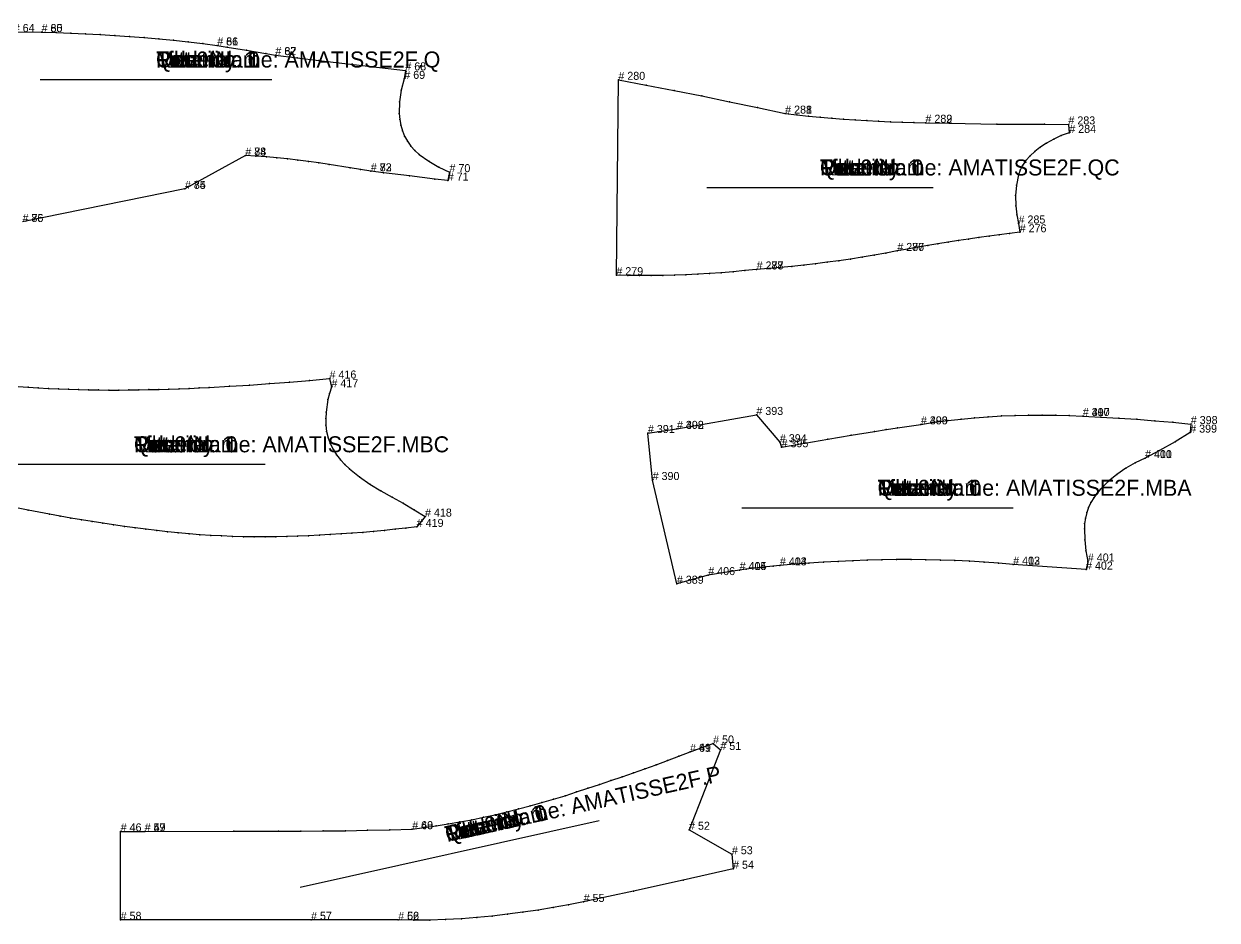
# Model space of a CAD drawing. Header units: metres. Extents: x 0 to 4265, y -3 to 3055.
# Drawn here: x 2774 to 4265, y 160 to 1280 of the extents above; entities that cross this region are included whole.
import ezdxf

# ---------------------------------------------------------------- set-up
doc = ezdxf.new("R2010")
doc.units = ezdxf.units.M

# ---------------------------------------------------------------- blocks, each defined once
blk = doc.blocks.new('2')
at = {"layer": '1'}
blk.add_lwpolyline([(2894.8, 270.7), (2924.8, 270.7), (3036.3, 270.9), (3092, 270.9), (3119.8, 271), (3147.7, 271.2), (3175.6, 271.5), (3203.4, 272), (3231.3, 272.7), (3259.1, 273.4), (3274.1, 275.4), (3289, 277.6), (3303.9, 280), (3318.7, 282.5), (3333.5, 285.3), (3348.2, 288.3), (3362.9, 291.5), (3377.5, 295), (3392.1, 298.7), (3406.6, 302.6), (3421.1, 306.6), (3435.6, 310.9), (3450, 315.3), (3464.3, 319.9), (3478.6, 324.5), (3492.9, 329.2), (3507.2, 334.1), (3521.4, 338.9), (3535.6, 343.9), (3549.8, 348.9), (3564, 354), (3578.1, 359.3), (3592.1, 364.6), (3606.2, 370.1), (3635.1, 380.5), (3644.1, 372.4), (3605, 272.7), (3658.5, 242.1), (3660, 224), (3597.8, 209.7), (3535.5, 195.9), (3473.3, 182.5), (3454.3, 178.9), (3435.3, 175.5), (3416.3, 172.4), (3397.2, 169.6), (3378, 167.1), (3358.9, 164.8), (3339.7, 162.9), (3320.5, 161.4), (3300.8, 160.4), (3281.1, 159.9), (3261.3, 159.8), (3241.6, 160.2), (3132.7, 160.2), (2894.8, 160.2)], close=True, dxfattribs=at)
at = {"layer": '2'}
for p in [(3635.1, 380.5), (3606.2, 370.1), (3644.1, 372.4), (2894.8, 270.7), (2924.8, 270.7), (3259.1, 273.4), (3605, 272.7), (3658.5, 242.1), (3660, 224), (3473.3, 182.5), (2894.8, 160.2), (3132.7, 160.2), (3241.6, 160.2)]:
    blk.add_point(p, dxfattribs=at)
at = {"layer": '3'}
for p in [(3578.1, 359.3), (3592.1, 364.6), (3535.6, 343.9), (3549.8, 348.9), (3564, 354), (3492.9, 329.2), (3507.2, 334.1), (3521.4, 338.9), (3450, 315.3), (3464.3, 319.9), (3478.6, 324.5), (3392.1, 298.7), (3406.6, 302.6), (3421.1, 306.6), (3435.6, 310.9), (3333.5, 285.3), (3348.2, 288.3), (3362.9, 291.5), (3377.5, 295), (3036.3, 270.9), (3092, 270.9), (3119.8, 271), (3147.7, 271.2), (3175.6, 271.5), (3203.4, 272), (3231.3, 272.7), (3274.1, 275.4), (3289, 277.6), (3303.9, 280), (3318.7, 282.5), (3597.8, 209.7), (3535.5, 195.9), (3358.9, 164.8), (3378, 167.1), (3397.2, 169.6), (3416.3, 172.4), (3435.3, 175.5), (3454.3, 178.9), (3261.3, 159.8), (3281.1, 159.9), (3300.8, 160.4), (3320.5, 161.4), (3339.7, 162.9)]:
    blk.add_point(p, dxfattribs=at)
at = {"layer": '4'}
for p in [(3606.2, 370.1, 7.5), (2924.8, 270.7, 7.5), (3259.1, 273.4, 7.5), (3241.6, 160.2, 7.5)]:
    blk.add_point(p, dxfattribs=at)
at = {"layer": '7'}
blk.add_line((3119.2, 201.1), (3492.7, 284.1), dxfattribs=at)
at = {"layer": '84'}
blk.add_lwpolyline([(2894.8, 270.7), (2924.8, 270.7), (3036.3, 270.9), (3092, 270.9), (3119.8, 271), (3147.7, 271.2), (3175.6, 271.5), (3203.4, 272), (3231.3, 272.7), (3259.1, 273.4), (3274.1, 275.4), (3289, 277.6), (3303.9, 280), (3318.7, 282.5), (3333.5, 285.3), (3348.2, 288.3), (3362.9, 291.5), (3377.5, 295), (3392.1, 298.7), (3406.6, 302.6), (3421.1, 306.6), (3435.6, 310.9), (3450, 315.3), (3464.3, 319.9), (3478.6, 324.5), (3492.9, 329.2), (3507.2, 334.1), (3521.4, 338.9), (3535.6, 343.9), (3549.8, 348.9), (3564, 354), (3578.1, 359.3), (3592.1, 364.6), (3606.2, 370.1), (3635.1, 380.5), (3644.1, 372.4), (3605, 272.7), (3658.5, 242.1), (3660, 224), (3597.8, 209.7), (3535.5, 195.9), (3473.3, 182.5), (3454.3, 178.9), (3435.3, 175.5), (3416.3, 172.4), (3397.2, 169.6), (3378, 167.1), (3358.9, 164.8), (3339.7, 162.9), (3320.5, 161.4), (3300.8, 160.4), (3281.1, 159.9), (3261.3, 159.8), (3241.6, 160.2), (3132.7, 160.2), (2894.8, 160.2)], close=True, dxfattribs=at)
at = {"layer": '1'}
for s, p in [('# 61', (3606.2, 370.1)), ('# 60', (3259.1, 273.4)), ('# 59', (2924.8, 270.7)), ('# 62', (3241.6, 160.2))]:
    blk.add_text(s, height=10, dxfattribs=at).set_placement(p)
for s in ['Piece Name: AMATISSE2F.P', 'Rotation: 0', 'Material: 1', 'Quantity: 1', 'Tilt: 0', 'Fold: N']:
    blk.add_text(s, height=20, rotation=12.5322, dxfattribs=at).set_placement((3302.7, 257.2))
at = {"layer": '2'}
for s, p in [('# 50', (3635.1, 380.5)), ('# 49', (3606.2, 370.1)), ('# 51', (3644.1, 372.4)), ('# 48', (3259.1, 273.4)), ('# 46', (2894.8, 270.7)), ('# 47', (2924.8, 270.7)), ('# 52', (3605, 272.7)), ('# 53', (3658.5, 242.1)), ('# 54', (3660, 224)), ('# 55', (3473.3, 182.5)), ('# 58', (2894.8, 160.2)), ('# 57', (3132.7, 160.2)), ('# 56', (3241.6, 160.2))]:
    blk.add_text(s, height=10, dxfattribs=at).set_placement(p)
blk = doc.blocks.new('3')
at = {"layer": '1'}
blk.add_lwpolyline([(2761.2, 1269.5), (2796, 1269.4), (2814.3, 1268.8), (2832.7, 1268.1), (2851, 1267.3), (2869.3, 1266.3), (2887.6, 1265.2), (2906, 1263.9), (2924.3, 1262.4), (2942.6, 1260.8), (2960.8, 1259.1), (2979.1, 1257.1), (2997.3, 1255), (3015.5, 1252.7), (3027.7, 1250.7), (3051.9, 1246.7), (3076.1, 1242.6), (3088.2, 1240.6), (3115.3, 1237.1), (3142.3, 1233.9), (3196.4, 1227.7), (3250.5, 1221.5), (3249.2, 1210.9), (3245.3, 1196.7), (3243.2, 1182.3), (3242.8, 1167.6), (3243.5, 1160.3), (3244.8, 1153), (3246.8, 1146), (3249.6, 1139.3), (3253.1, 1132.9), (3257.2, 1127), (3262.2, 1121.6), (3267.7, 1116.6), (3279.8, 1107.9), (3292.4, 1100.6), (3305.7, 1094.4), (3303.5, 1083.8), (3287.5, 1085.7), (3255.5, 1089.6), (3223.4, 1093.4), (3207.4, 1095.4), (3194.4, 1097.6), (3181.4, 1099.7), (3155.4, 1103.8), (3142.4, 1105.8), (3129.3, 1107.7), (3116.3, 1109.5), (3103.2, 1111), (3090.1, 1112.4), (3077, 1113.5), (3063.8, 1114.4), (3050.6, 1115.1), (2975.1, 1073.5), (2772.2, 1032.1)], dxfattribs=at)
at = {"layer": '13'}
blk.add_point((3050.6, 1115.1), dxfattribs=at)
at = {"layer": '2'}
for p in [(2796, 1269.4), (3015.5, 1252.7), (3088.2, 1240.6), (3249.2, 1210.9), (3250.5, 1221.5), (3050.6, 1115.1), (3207.4, 1095.4), (3305.7, 1094.4), (2975.1, 1073.5), (3303.5, 1083.8)]:
    blk.add_point(p, dxfattribs=at)
at = {"layer": '3'}
for p in [(2814.3, 1268.8), (2832.7, 1268.1), (2851, 1267.3), (2869.3, 1266.3), (2887.6, 1265.2), (2906, 1263.9), (2924.3, 1262.4), (2942.6, 1260.8), (2960.8, 1259.1), (2979.1, 1257.1), (2997.3, 1255), (3027.7, 1250.7), (3051.9, 1246.7), (3076.1, 1242.6), (3115.3, 1237.1), (3142.3, 1233.9), (3196.4, 1227.7), (3245.3, 1196.7), (3243.2, 1182.3), (3242.8, 1167.6), (3243.5, 1160.3), (3244.8, 1153), (3246.8, 1146), (3249.6, 1139.3), (3253.1, 1132.9), (3257.2, 1127), (3262.2, 1121.6), (3063.8, 1114.4), (3077, 1113.5), (3090.1, 1112.4), (3103.2, 1111), (3116.3, 1109.5), (3129.3, 1107.7), (3142.4, 1105.8), (3155.4, 1103.8), (3267.7, 1116.6), (3279.8, 1107.9), (3181.4, 1099.7), (3194.4, 1097.6), (3223.4, 1093.4), (3255.5, 1089.6), (3292.4, 1100.6), (3287.5, 1085.7)]:
    blk.add_point(p, dxfattribs=at)
at = {"layer": '4'}
for p in [(2796, 1269.4, 7.5), (3015.5, 1252.7, 7.5), (3088.2, 1240.6, 7.5), (3050.6, 1115.1, 5), (3207.4, 1095.4, 7.5), (2975.1, 1073.5, 5)]:
    blk.add_point(p, dxfattribs=at)
at = {"layer": '7'}
blk.add_line((2794.2, 1210.1), (3083.8, 1210.1), dxfattribs=at)
at = {"layer": '84'}
blk.add_lwpolyline([(2761.2, 1269.5), (2796, 1269.4), (2814.3, 1268.8), (2832.7, 1268.1), (2851, 1267.3), (2869.3, 1266.3), (2887.6, 1265.2), (2906, 1263.9), (2924.3, 1262.4), (2942.6, 1260.8), (2960.8, 1259.1), (2979.1, 1257.1), (2997.3, 1255), (3015.5, 1252.7), (3027.7, 1250.7), (3051.9, 1246.7), (3076.1, 1242.6), (3088.2, 1240.6), (3115.3, 1237.1), (3142.3, 1233.9), (3196.4, 1227.7), (3250.5, 1221.5), (3249.2, 1210.9), (3245.3, 1196.7), (3243.2, 1182.3), (3242.8, 1167.6), (3243.5, 1160.3), (3244.8, 1153), (3246.8, 1146), (3249.6, 1139.3), (3253.1, 1132.9), (3257.2, 1127), (3262.2, 1121.6), (3267.7, 1116.6), (3279.8, 1107.9), (3292.4, 1100.6), (3305.7, 1094.4), (3303.5, 1083.8), (3287.5, 1085.7), (3255.5, 1089.6), (3223.4, 1093.4), (3207.4, 1095.4), (3194.4, 1097.6), (3181.4, 1099.7), (3155.4, 1103.8), (3142.4, 1105.8), (3129.3, 1107.7), (3116.3, 1109.5), (3103.2, 1111), (3090.1, 1112.4), (3077, 1113.5), (3063.8, 1114.4), (3050.6, 1115.1), (2975.1, 1073.5), (2772.2, 1032.1)], dxfattribs=at)
at = {"layer": '1'}
for s, height, p in [('# 80', 10, (2796, 1269.4)), ('# 81', 10, (3015.5, 1252.7)), ('Tilt: 0', 20, (2939, 1225.1)), ('Quantity: 1', 20, (2939, 1225.1)), ('Piece Name: AMATISSE2F.Q', 20, (2939, 1225.1)), ('Rotation: 0', 20, (2939, 1225.1)), ('Fold: N', 20, (2939, 1225.1)), ('Material: 1', 20, (2939, 1225.1)), ('# 82', 10, (3088.2, 1240.6)), ('# 84', 10, (3050.6, 1115.1)), ('# 83', 10, (3207.4, 1095.4)), ('# 85', 10, (2975.1, 1073.5)), ('# 86', 10, (2772.2, 1032.1))]:
    blk.add_text(s, height=height, dxfattribs=at).set_placement(p)
at = {"layer": '13'}
blk.add_text('# 78', height=10, dxfattribs=at).set_placement((3050.6, 1115.1))
at = {"layer": '2'}
for s, p in [('# 64', (2761.2, 1269.5)), ('# 65', (2796, 1269.4)), ('# 66', (3015.5, 1252.7)), ('# 67', (3088.2, 1240.6)), ('# 68', (3250.5, 1221.5)), ('# 69', (3249.2, 1210.9)), ('# 73', (3050.6, 1115.1)), ('# 72', (3207.4, 1095.4)), ('# 70', (3305.7, 1094.4)), ('# 71', (3303.5, 1083.8)), ('# 74', (2975.1, 1073.5)), ('# 75', (2772.2, 1032.1))]:
    blk.add_text(s, height=10, dxfattribs=at).set_placement(p)
blk = doc.blocks.new('14')
at = {"layer": '1'}
blk.add_lwpolyline([(4018.1, 1019.2), (4005.3, 1017.7), (3992.5, 1016.1), (3979.8, 1014.4), (3967, 1012.7), (3954.3, 1010.8), (3941.5, 1008.9), (3928.8, 1007), (3916, 1004.9), (3903.3, 1002.7), (3890.6, 1000.5), (3877.9, 998.2), (3865.2, 995.9), (3850.7, 993.1), (3836.1, 990.5), (3821.5, 988.1), (3806.9, 985.8), (3792.2, 983.7), (3777.6, 981.7), (3762.9, 979.8), (3748.3, 978.1), (3733.6, 976.6), (3718.9, 975.2), (3704.1, 973.9), (3689.4, 972.8), (3674.7, 971.3), (3660, 969.9), (3645.3, 968.7), (3630.6, 967.7), (3615.9, 966.8), (3601.1, 966.2), (3586.7, 965.7), (3572.2, 965.3), (3557.7, 965.1), (3543.2, 965.1), (3528.7, 965.3), (3514.2, 965.6), (3516.7, 1209.7), (3551.5, 1203.2), (3586.3, 1196.4), (3621, 1189.5), (3655.7, 1182.4), (3690.4, 1175), (3725.1, 1167.5), (3739.6, 1165.9), (3754.2, 1164.4), (3768.8, 1163), (3783.4, 1161.7), (3798, 1160.6), (3812.6, 1159.6), (3827.2, 1158.7), (3841.9, 1157.9), (3856.5, 1157.3), (3871.1, 1156.8), (3885.8, 1156.4), (3900.4, 1156.1), (3930.2, 1155.5), (3989.7, 1154.5), (4049.2, 1154.1), (4079, 1154), (4080.1, 1143.4), (4070.1, 1140), (4060.7, 1135.7), (4051.8, 1130.7), (4043.2, 1125), (4037, 1120.2), (4031.1, 1114.9), (4025.9, 1109), (4021.6, 1102.6), (4018.8, 1096.9), (4016.7, 1090.8), (4014, 1078.1), (4012.9, 1065.1), (4013.2, 1052.2), (4014.4, 1041.2), (4016.7, 1030.2)], close=True, dxfattribs=at)
at = {"layer": '2'}
for p in [(3516.7, 1209.7), (3725.1, 1167.5), (3900.4, 1156.1), (4079, 1154), (4080.1, 1143.4), (4016.7, 1030.2), (4018.1, 1019.2), (3865.2, 995.9), (3689.4, 972.8), (3514.2, 965.6)]:
    blk.add_point(p, dxfattribs=at)
at = {"layer": '3'}
for p in [(3551.5, 1203.2), (3586.3, 1196.4), (3621, 1189.5), (3655.7, 1182.4), (3690.4, 1175), (3739.6, 1165.9), (3754.2, 1164.4), (3768.8, 1163), (3783.4, 1161.7), (3798, 1160.6), (3812.6, 1159.6), (3827.2, 1158.7), (3841.9, 1157.9), (3856.5, 1157.3), (3871.1, 1156.8), (3885.8, 1156.4), (3930.2, 1155.5), (3989.7, 1154.5), (4049.2, 1154.1), (4060.7, 1135.7), (4070.1, 1140), (4037, 1120.2), (4043.2, 1125), (4051.8, 1130.7), (4025.9, 1109), (4031.1, 1114.9), (4016.7, 1090.8), (4018.8, 1096.9), (4021.6, 1102.6), (4014, 1078.1), (4012.9, 1065.1), (4013.2, 1052.2), (4014.4, 1041.2), (3979.8, 1014.4), (3992.5, 1016.1), (4005.3, 1017.7), (3890.6, 1000.5), (3903.3, 1002.7), (3916, 1004.9), (3928.8, 1007), (3941.5, 1008.9), (3954.3, 1010.8), (3967, 1012.7), (3806.9, 985.8), (3821.5, 988.1), (3836.1, 990.5), (3850.7, 993.1), (3877.9, 998.2), (3660, 969.9), (3674.7, 971.3), (3704.1, 973.9), (3718.9, 975.2), (3733.6, 976.6), (3748.3, 978.1), (3762.9, 979.8), (3777.6, 981.7), (3792.2, 983.7), (3528.7, 965.3), (3543.2, 965.1), (3557.7, 965.1), (3572.2, 965.3), (3586.7, 965.7), (3601.1, 966.2), (3615.9, 966.8), (3630.6, 967.7), (3645.3, 968.7)]:
    blk.add_point(p, dxfattribs=at)
at = {"layer": '4'}
for p in [(3725.1, 1167.5, 7.5), (3900.4, 1156.1, 7.5), (3865.2, 995.9, 7.5), (3689.4, 972.8, 7.5)]:
    blk.add_point(p, dxfattribs=at)
at = {"layer": '7'}
blk.add_line((3627.1, 1075.2), (3910, 1075.2), dxfattribs=at)
at = {"layer": '84'}
blk.add_lwpolyline([(4018.1, 1019.2), (4005.3, 1017.7), (3992.5, 1016.1), (3979.8, 1014.4), (3967, 1012.7), (3954.3, 1010.8), (3941.5, 1008.9), (3928.8, 1007), (3916, 1004.9), (3903.3, 1002.7), (3890.6, 1000.5), (3877.9, 998.2), (3865.2, 995.9), (3850.7, 993.1), (3836.1, 990.5), (3821.5, 988.1), (3806.9, 985.8), (3792.2, 983.7), (3777.6, 981.7), (3762.9, 979.8), (3748.3, 978.1), (3733.6, 976.6), (3718.9, 975.2), (3704.1, 973.9), (3689.4, 972.8), (3674.7, 971.3), (3660, 969.9), (3645.3, 968.7), (3630.6, 967.7), (3615.9, 966.8), (3601.1, 966.2), (3586.7, 965.7), (3572.2, 965.3), (3557.7, 965.1), (3543.2, 965.1), (3528.7, 965.3), (3514.2, 965.6), (3516.7, 1209.7), (3551.5, 1203.2), (3586.3, 1196.4), (3621, 1189.5), (3655.7, 1182.4), (3690.4, 1175), (3725.1, 1167.5), (3739.6, 1165.9), (3754.2, 1164.4), (3768.8, 1163), (3783.4, 1161.7), (3798, 1160.6), (3812.6, 1159.6), (3827.2, 1158.7), (3841.9, 1157.9), (3856.5, 1157.3), (3871.1, 1156.8), (3885.8, 1156.4), (3900.4, 1156.1), (3930.2, 1155.5), (3989.7, 1154.5), (4049.2, 1154.1), (4079, 1154), (4080.1, 1143.4), (4070.1, 1140), (4060.7, 1135.7), (4051.8, 1130.7), (4043.2, 1125), (4037, 1120.2), (4031.1, 1114.9), (4025.9, 1109), (4021.6, 1102.6), (4018.8, 1096.9), (4016.7, 1090.8), (4014, 1078.1), (4012.9, 1065.1), (4013.2, 1052.2), (4014.4, 1041.2), (4016.7, 1030.2)], close=True, dxfattribs=at)
at = {"layer": '1'}
for s, height, p in [('# 288', 10, (3725.1, 1167.5)), ('# 289', 10, (3900.4, 1156.1)), ('Tilt: 0', 20, (3768.5, 1090.2)), ('Quantity: 1', 20, (3768.5, 1090.2)), ('Piece Name: AMATISSE2F.QC', 20, (3768.5, 1090.2)), ('Rotation: 0', 20, (3768.5, 1090.2)), ('Fold: N', 20, (3768.5, 1090.2)), ('Material: 1', 20, (3768.5, 1090.2)), ('# 286', 10, (3865.2, 995.9)), ('# 287', 10, (3689.4, 972.8))]:
    blk.add_text(s, height=height, dxfattribs=at).set_placement(p)
at = {"layer": '2'}
for s, p in [('# 280', (3516.7, 1209.7)), ('# 281', (3725.1, 1167.5)), ('# 282', (3900.4, 1156.1)), ('# 283', (4079, 1154)), ('# 284', (4080.1, 1143.4)), ('# 285', (4016.7, 1030.2)), ('# 276', (4018.1, 1019.2)), ('# 277', (3865.2, 995.9)), ('# 279', (3514.2, 965.6)), ('# 278', (3689.4, 972.8))]:
    blk.add_text(s, height=10, dxfattribs=at).set_placement(p)
blk = doc.blocks.new('21')
at = {"layer": '1'}
blk.add_lwpolyline([(3589.8, 580.1), (3559.5, 709.7), (3553.6, 768.4), (3589.9, 773.6), (3689.1, 791), (3718.5, 756.9), (3720.6, 750.6), (3749.5, 755.8), (3778.5, 760.9), (3807.5, 765.8), (3836.5, 770.5), (3851.1, 772.8), (3865.6, 775), (3894.7, 779.2), (3911.4, 781.8), (3928.2, 784), (3945, 785.9), (3961.8, 787.5), (3978.7, 788.8), (3995.5, 789.7), (4012.4, 790.3), (4029.3, 790.6), (4046.2, 790.8), (4063.1, 790.6), (4080, 790.2), (4097, 789.6), (4119.5, 788.4), (4142, 787.1), (4164.5, 785.6), (4187, 783.8), (4209.5, 781.9), (4231.9, 779.6), (4231.2, 768.9), (4212.2, 757.3), (4192.7, 746.5), (4174.8, 737.1), (4162.3, 731.2), (4150.6, 724.4), (4139.4, 716.5), (4128.8, 707.8), (4119.1, 698.2), (4114.6, 692.9), (4110.6, 687.4), (4107.2, 681.5), (4104.2, 675.3), (4101.9, 668.9), (4100.3, 662.2), (4099.3, 655.5), (4099, 648.7), (4099.5, 634.9), (4100.9, 621.4), (4103.3, 607.9), (4101, 597.7), (4010, 604), (3991.8, 605.6), (3973.6, 607), (3955.4, 608.1), (3937.2, 609), (3919, 609.6), (3900.7, 610), (3882.5, 610.2), (3864.2, 610.2), (3846, 609.9), (3827.7, 609.5), (3809.5, 608.8), (3791.3, 608), (3773.1, 607), (3754.8, 605.9), (3736.6, 604.5), (3718.5, 603), (3710.1, 602.1), (3693.3, 600.3), (3676.5, 598.3), (3668.2, 597.2), (3629, 590.9)], close=True, dxfattribs=at)
at = {"layer": '13'}
blk.add_point((4097, 789.6), dxfattribs=at)
at = {"layer": '2'}
for p in [(3689.1, 791), (3894.7, 779.2), (4097, 789.6), (4231.9, 779.6), (3553.6, 768.4), (3589.9, 773.6), (4231.2, 768.9), (3718.5, 756.9), (3720.6, 750.6), (4174.8, 737.1), (3559.5, 709.7), (3668.2, 597.2), (3718.5, 603), (4010, 604), (4101, 597.7), (4103.3, 607.9), (3629, 590.9), (3589.8, 580.1)]:
    blk.add_point(p, dxfattribs=at)
at = {"layer": '3'}
for p in [(4012.4, 790.3), (4029.3, 790.6), (4046.2, 790.8), (4063.1, 790.6), (4080, 790.2), (3911.4, 781.8), (3928.2, 784), (3945, 785.9), (3961.8, 787.5), (3978.7, 788.8), (3995.5, 789.7), (4119.5, 788.4), (4142, 787.1), (4164.5, 785.6), (4187, 783.8), (4209.5, 781.9), (3778.5, 760.9), (3807.5, 765.8), (3836.5, 770.5), (3851.1, 772.8), (3865.6, 775), (3749.5, 755.8), (4192.7, 746.5), (4212.2, 757.3), (4162.3, 731.2), (4139.4, 716.5), (4150.6, 724.4), (4128.8, 707.8), (4110.6, 687.4), (4114.6, 692.9), (4119.1, 698.2), (4104.2, 675.3), (4107.2, 681.5), (4100.3, 662.2), (4101.9, 668.9), (4099, 648.7), (4099.3, 655.5), (4099.5, 634.9), (4100.9, 621.4), (3676.5, 598.3), (3693.3, 600.3), (3710.1, 602.1), (3736.6, 604.5), (3754.8, 605.9), (3773.1, 607), (3791.3, 608), (3809.5, 608.8), (3827.7, 609.5), (3846, 609.9), (3864.2, 610.2), (3882.5, 610.2), (3900.7, 610), (3919, 609.6), (3937.2, 609), (3955.4, 608.1), (3973.6, 607), (3991.8, 605.6)]:
    blk.add_point(p, dxfattribs=at)
at = {"layer": '4'}
for p in [(3894.7, 779.2, 7.5), (4097, 789.6, 7.5), (3589.9, 773.6, 7.5), (4174.8, 737.1, 7.5), (3668.2, 597.2, 7.5), (3718.5, 603, 7.5), (4010, 604, 7.5)]:
    blk.add_point(p, dxfattribs=at)
at = {"layer": '7'}
blk.add_line((3671, 675), (4010.1, 675), dxfattribs=at)
at = {"layer": '84'}
blk.add_lwpolyline([(3589.8, 580.1), (3559.5, 709.7), (3553.6, 768.4), (3589.9, 773.6), (3689.1, 791), (3718.5, 756.9), (3720.6, 750.6), (3749.5, 755.8), (3778.5, 760.9), (3807.5, 765.8), (3836.5, 770.5), (3851.1, 772.8), (3865.6, 775), (3894.7, 779.2), (3911.4, 781.8), (3928.2, 784), (3945, 785.9), (3961.8, 787.5), (3978.7, 788.8), (3995.5, 789.7), (4012.4, 790.3), (4029.3, 790.6), (4046.2, 790.8), (4063.1, 790.6), (4080, 790.2), (4097, 789.6), (4119.5, 788.4), (4142, 787.1), (4164.5, 785.6), (4187, 783.8), (4209.5, 781.9), (4231.9, 779.6), (4231.2, 768.9), (4212.2, 757.3), (4192.7, 746.5), (4174.8, 737.1), (4162.3, 731.2), (4150.6, 724.4), (4139.4, 716.5), (4128.8, 707.8), (4119.1, 698.2), (4114.6, 692.9), (4110.6, 687.4), (4107.2, 681.5), (4104.2, 675.3), (4101.9, 668.9), (4100.3, 662.2), (4099.3, 655.5), (4099, 648.7), (4099.5, 634.9), (4100.9, 621.4), (4103.3, 607.9), (4101, 597.7), (4010, 604), (3991.8, 605.6), (3973.6, 607), (3955.4, 608.1), (3937.2, 609), (3919, 609.6), (3900.7, 610), (3882.5, 610.2), (3864.2, 610.2), (3846, 609.9), (3827.7, 609.5), (3809.5, 608.8), (3791.3, 608), (3773.1, 607), (3754.8, 605.9), (3736.6, 604.5), (3718.5, 603), (3710.1, 602.1), (3693.3, 600.3), (3676.5, 598.3), (3668.2, 597.2), (3629, 590.9)], close=True, dxfattribs=at)
at = {"layer": '1'}
for s, height, p in [('# 410', 10, (4097, 789.6)), ('# 408', 10, (3589.9, 773.6)), ('# 409', 10, (3894.7, 779.2)), ('# 411', 10, (4174.8, 737.1)), ('Tilt: 0', 20, (3840.5, 690)), ('Quantity: 1', 20, (3840.5, 690)), ('Piece Name: AMATISSE2F.MBA', 20, (3840.5, 690)), ('Rotation: 0', 20, (3840.5, 690)), ('Fold: N', 20, (3840.5, 690)), ('Material: 1', 20, (3840.5, 690)), ('# 413', 10, (3718.5, 603)), ('# 412', 10, (4010, 604)), ('# 414', 10, (3668.2, 597.2))]:
    blk.add_text(s, height=height, dxfattribs=at).set_placement(p)
at = {"layer": '13'}
blk.add_text('# 407', height=10, dxfattribs=at).set_placement((4097, 789.6))
at = {"layer": '2'}
for s, p in [('# 393', (3689.1, 791)), ('# 397', (4097, 789.6)), ('# 391', (3553.6, 768.4)), ('# 392', (3589.9, 773.6)), ('# 396', (3894.7, 779.2)), ('# 399', (4231.2, 768.9)), ('# 398', (4231.9, 779.6)), ('# 394', (3718.5, 756.9)), ('# 395', (3720.6, 750.6)), ('# 400', (4174.8, 737.1)), ('# 390', (3559.5, 709.7)), ('# 404', (3718.5, 603)), ('# 403', (4010, 604)), ('# 401', (4103.3, 607.9)), ('# 406', (3629, 590.9)), ('# 405', (3668.2, 597.2)), ('# 402', (4101, 597.7)), ('# 389', (3589.8, 580.1))]:
    blk.add_text(s, height=10, dxfattribs=at).set_placement(p)
blk = doc.blocks.new('22')
at = {"layer": '1'}
blk.add_lwpolyline([(2766.9, 826.7), (2779.4, 825.8), (2791.9, 824.9), (2804.5, 824.2), (2817, 823.6), (2829.6, 823.1), (2842.2, 822.7), (2854.7, 822.4), (2867.3, 822.2), (2879.9, 822.1), (2892.4, 822.1), (2905, 822.2), (2917.6, 822.3), (2930.1, 822.6), (2942.7, 822.9), (2955.2, 823.3), (2967.8, 823.7), (2980.4, 824.2), (2992.9, 824.8), (3005.5, 825.4), (3030.6, 826.8), (3055.6, 828.4), (3080.7, 830.2), (3105.8, 832.1), (3130.8, 834.2), (3155.8, 836.5), (3158.2, 825.6), (3155.7, 817.9), (3153.8, 810.1), (3151.5, 794.4), (3151.2, 786.4), (3151.3, 778.4), (3152.2, 770.4), (3154, 762.6), (3156.7, 755.2), (3160.2, 748.1), (3164.5, 741.3), (3169.3, 735), (3174.8, 729), (3180.6, 723.5), (3193.1, 713.5), (3206.3, 704.5), (3219.9, 696.2), (3233.9, 688.4), (3247.9, 680.7), (3261.6, 672.5), (3275.1, 664), (3264.8, 651.1), (3251.3, 649.5), (3237.8, 648.1), (3224.3, 646.7), (3210.8, 645.5), (3197.2, 644.3), (3183.7, 643.3), (3170.2, 642.3), (3156.6, 641.5), (3143.1, 640.7), (3129.5, 640), (3115.9, 639.5), (3102.4, 639), (3088.8, 638.7), (3075.2, 638.6), (3061.6, 638.6), (3048.1, 638.8), (3034.5, 639.2), (3020.9, 639.8), (3007.4, 640.5), (2993.8, 641.4), (2980.3, 642.5), (2966.8, 643.7), (2953.3, 645), (2939.8, 646.5), (2926.3, 648.1), (2912.8, 649.8), (2899.4, 651.6), (2886, 653.6), (2872.6, 655.6), (2859.2, 657.7), (2845.8, 659.9), (2832.4, 662.2), (2819.1, 664.6), (2805.8, 667), (2779.1, 672.1), (2725.9, 682.6)], dxfattribs=at)
at = {"layer": '2'}
for p in [(3155.8, 836.5), (3158.2, 825.6), (3275.1, 664), (3264.8, 651.1)]:
    blk.add_point(p, dxfattribs=at)
at = {"layer": '3'}
for p in [(2779.4, 825.8), (2791.9, 824.9), (2804.5, 824.2), (2817, 823.6), (2829.6, 823.1), (2842.2, 822.7), (2854.7, 822.4), (2867.3, 822.2), (2879.9, 822.1), (2892.4, 822.1), (2905, 822.2), (2917.6, 822.3), (2930.1, 822.6), (2942.7, 822.9), (2955.2, 823.3), (2967.8, 823.7), (2980.4, 824.2), (2992.9, 824.8), (3005.5, 825.4), (3030.6, 826.8), (3055.6, 828.4), (3080.7, 830.2), (3105.8, 832.1), (3130.8, 834.2), (3153.8, 810.1), (3155.7, 817.9), (3151.5, 794.4), (3151.2, 786.4), (3151.3, 778.4), (3152.2, 770.4), (3154, 762.6), (3156.7, 755.2), (3160.2, 748.1), (3164.5, 741.3), (3169.3, 735), (3174.8, 729), (3180.6, 723.5), (3193.1, 713.5), (3206.3, 704.5), (3219.9, 696.2), (3233.9, 688.4), (2779.1, 672.1), (3247.9, 680.7), (3261.6, 672.5), (2805.8, 667), (2819.1, 664.6), (2832.4, 662.2), (2845.8, 659.9), (2859.2, 657.7), (2872.6, 655.6), (2886, 653.6), (2899.4, 651.6), (2912.8, 649.8), (2926.3, 648.1), (2939.8, 646.5), (2953.3, 645), (2966.8, 643.7), (2980.3, 642.5), (2993.8, 641.4), (3156.6, 641.5), (3170.2, 642.3), (3183.7, 643.3), (3197.2, 644.3), (3210.8, 645.5), (3224.3, 646.7), (3237.8, 648.1), (3251.3, 649.5), (3007.4, 640.5), (3020.9, 639.8), (3034.5, 639.2), (3048.1, 638.8), (3061.6, 638.6), (3075.2, 638.6), (3088.8, 638.7), (3102.4, 639), (3115.9, 639.5), (3129.5, 640), (3143.1, 640.7)]:
    blk.add_point(p, dxfattribs=at)
at = {"layer": '7'}
blk.add_line((2747.4, 729.3), (3075.4, 729.3), dxfattribs=at)
at = {"layer": '84'}
blk.add_lwpolyline([(2766.9, 826.7), (2779.4, 825.8), (2791.9, 824.9), (2804.5, 824.2), (2817, 823.6), (2829.6, 823.1), (2842.2, 822.7), (2854.7, 822.4), (2867.3, 822.2), (2879.9, 822.1), (2892.4, 822.1), (2905, 822.2), (2917.6, 822.3), (2930.1, 822.6), (2942.7, 822.9), (2955.2, 823.3), (2967.8, 823.7), (2980.4, 824.2), (2992.9, 824.8), (3005.5, 825.4), (3030.6, 826.8), (3055.6, 828.4), (3080.7, 830.2), (3105.8, 832.1), (3130.8, 834.2), (3155.8, 836.5), (3158.2, 825.6), (3155.7, 817.9), (3153.8, 810.1), (3151.5, 794.4), (3151.2, 786.4), (3151.3, 778.4), (3152.2, 770.4), (3154, 762.6), (3156.7, 755.2), (3160.2, 748.1), (3164.5, 741.3), (3169.3, 735), (3174.8, 729), (3180.6, 723.5), (3193.1, 713.5), (3206.3, 704.5), (3219.9, 696.2), (3233.9, 688.4), (3247.9, 680.7), (3261.6, 672.5), (3275.1, 664), (3264.8, 651.1), (3251.3, 649.5), (3237.8, 648.1), (3224.3, 646.7), (3210.8, 645.5), (3197.2, 644.3), (3183.7, 643.3), (3170.2, 642.3), (3156.6, 641.5), (3143.1, 640.7), (3129.5, 640), (3115.9, 639.5), (3102.4, 639), (3088.8, 638.7), (3075.2, 638.6), (3061.6, 638.6), (3048.1, 638.8), (3034.5, 639.2), (3020.9, 639.8), (3007.4, 640.5), (2993.8, 641.4), (2980.3, 642.5), (2966.8, 643.7), (2953.3, 645), (2939.8, 646.5), (2926.3, 648.1), (2912.8, 649.8), (2899.4, 651.6), (2886, 653.6), (2872.6, 655.6), (2859.2, 657.7), (2845.8, 659.9), (2832.4, 662.2), (2819.1, 664.6), (2805.8, 667), (2779.1, 672.1), (2725.9, 682.6)], dxfattribs=at)
at = {"layer": '1'}
for s in ['Tilt: 0', 'Quantity: 1', 'Piece Name: AMATISSE2F.MBC', 'Rotation: 0', 'Fold: N', 'Material: 1']:
    blk.add_text(s, height=20, dxfattribs=at).set_placement((2911.4, 744.3))
at = {"layer": '2'}
for s, p in [('# 416', (3155.8, 836.5)), ('# 417', (3158.2, 825.6)), ('# 418', (3275.1, 664)), ('# 419', (3264.8, 651.1))]:
    blk.add_text(s, height=10, dxfattribs=at).set_placement(p)

msp = doc.modelspace()

# ---------------------------------------------------------------- block references
at = {"layer": '1'}
for name in ['3', '14', '22', '21', '2']:
    msp.add_blockref(name, (0, 0), dxfattribs=at)

doc.saveas('drawing.dxf')
